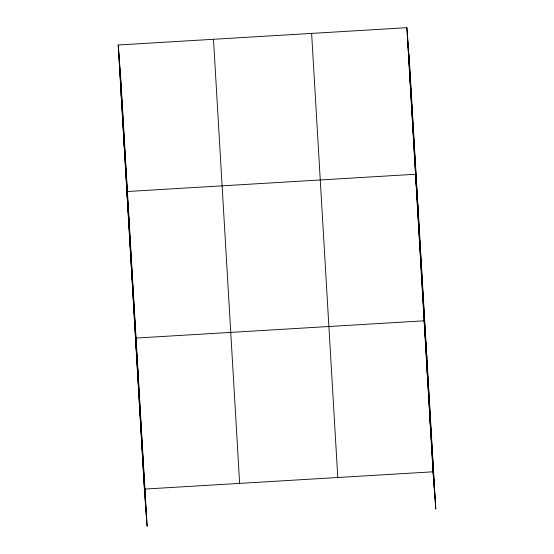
<?xml version="1.0" encoding="UTF-8"?>
<svg xmlns="http://www.w3.org/2000/svg" width="554" height="554" viewBox="0 0 554 554"><rect width="100%" height="100%" fill="white"/><g stroke="black" fill="none" stroke-linecap="round" stroke-linejoin="round"><path stroke-width="0.83" d="M118.224 44.992L120.959 82.2L147.115 526.3L144.379 489.092L118.224 44.992L406.885 27.7L409.621 64.908L435.776 509.008L433.041 471.8L406.885 27.7M144.379 489.092L433.041 471.8M409.759 76.549L410.202 82.518M412.64 125.405L413.076 131.374M418.249 211.462L415.521 174.254L126.859 191.546L129.588 228.754M418.395 223.103L418.831 229.072M421.275 271.959L421.712 277.928M426.885 358.016L424.149 320.808L135.488 338.099L138.223 375.307M427.113 371.138L427.556 377.108M430.077 421.469L430.52 427.439M121.104 93.841L121.541 99.81M123.978 142.697L124.415 148.666M129.733 240.394L130.169 246.364M132.614 289.25L133.05 295.22M138.452 388.43L138.895 394.4M141.415 438.761L141.859 444.73M408.859 54.597L435.022 498.704M408.083 43.981L434.239 488.081M407.322 33.669L433.484 477.77M311.625 33.406L337.788 477.506M213.484 39.286L239.64 483.386M120.197 71.888L146.36 515.989M119.422 61.265L145.577 505.373M118.66 50.961L144.823 495.061"/></g></svg>
